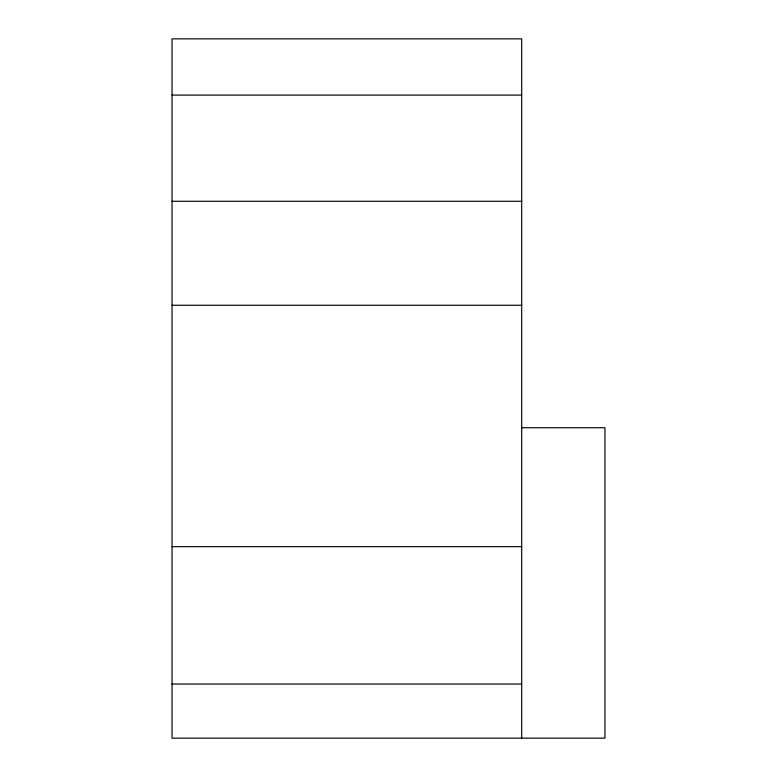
<?xml version="1.0" encoding="UTF-8"?>
<svg xmlns="http://www.w3.org/2000/svg" width="777" height="777" viewBox="0 0 777 777"><rect width="100%" height="100%" fill="white"/><g stroke="black" fill="none" stroke-linecap="round" stroke-linejoin="round"><path stroke-width="1.17" d="M172.047 95.105L521.697 95.105M172.047 201.272L521.697 201.272M172.047 305.254L521.697 305.254M521.697 427.729L604.953 427.729L604.953 738.15L172.047 738.15L172.047 38.85L521.697 38.85L521.697 738.15M172.047 546.678L521.697 546.678M172.047 684.042L521.697 684.042"/></g></svg>
